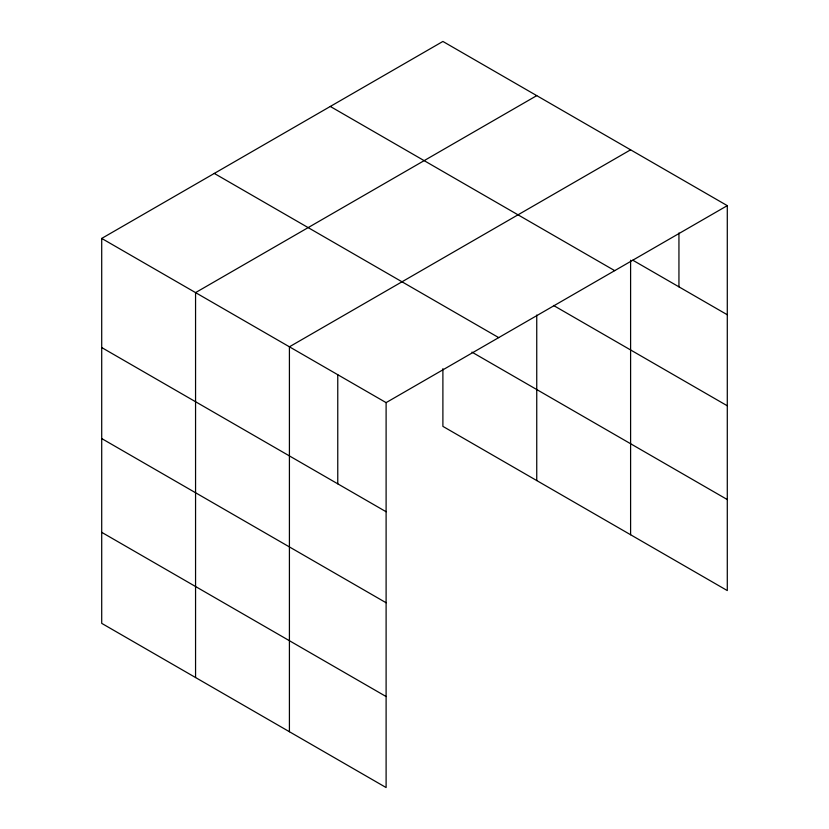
<?xml version="1.0" encoding="UTF-8"?>
<svg xmlns="http://www.w3.org/2000/svg" width="829" height="829" viewBox="0 0 829 829"><rect width="100%" height="100%" fill="white"/><g stroke="black" fill="none" stroke-linecap="round" stroke-linejoin="round"><path stroke-width="1.24" d="M630.6 260.223L630.6 534.746M101.708 238.431L386.107 402.625L386.107 787.55L101.708 623.356L101.708 238.431L442.893 41.45L727.292 205.644L727.292 590.569L442.893 426.375L442.893 368.687M536.746 95.636L195.561 292.616L195.561 677.542M630.6 149.821L289.414 346.802L289.414 731.727M386.107 402.625L727.292 205.644M632.796 260.202L727.292 314.761M330.294 106.454L614.703 270.648M553.503 305.445L727.292 405.785M214.296 173.427L498.706 337.621M471.939 352.128L727.292 499.555M101.708 347.548L386.107 511.742M101.708 438.562L386.107 602.756M101.708 532.332L386.107 696.536M678.941 232.939L678.941 286.855M536.746 315.041L536.746 480.561M337.766 374.718L337.766 483.825"/></g></svg>
